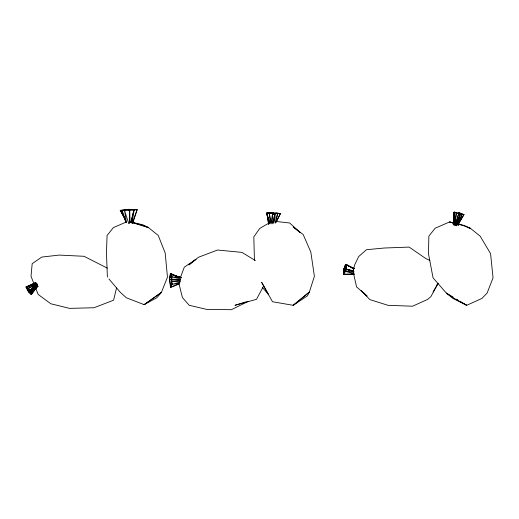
<?xml version="1.0" encoding="UTF-8"?>
<svg xmlns="http://www.w3.org/2000/svg" width="519" height="519" viewBox="0 0 519 519"><rect width="100%" height="100%" fill="white"/><g stroke="black" fill="none" stroke-linecap="round" stroke-linejoin="round"><path stroke-width="0.78" d="M129.296 223.605L129.646 210.461L137.198 209.514L132.76 223.241M274.434 218.979L274.499 217.422M271.988 223.942L272.507 213.744L274.973 213.562L275.2 223.196M273.558 214.379L273.734 212.887L273.584 214.321M344.227 269.932L343.584 273.643L345.446 271.165L345.933 269.621L346.595 265.183L345.446 264.904L343.688 269.822L345.673 270.127M458.063 225.408L460.269 214.159L455.546 225.72L458.608 213.906L456.279 213.186L454.826 225.506L458.608 213.906L460.269 214.159L456.473 225.849L459.97 214.645M454.891 224.636L456.279 213.186M172.243 284.263L170.589 286.657L169.687 279.456L170.394 274.304L172.126 276.848M271.262 223.092L272.507 213.744M273.604 223.001L274.888 213.757L272.507 223.164M273.597 223.118L274.973 213.562M346.218 269.569L346.121 270.178L343.688 269.822M131.923 223.3L134.129 209.968L131.125 222.567M458.634 214.353L458.913 212.868L464.012 214.503L458.056 224.558M275.849 222.606L277.607 213.62L280.429 213.601L276.199 221.976M458.66 214.431L458.913 212.868M132.605 223.228L133.286 220.153M131.086 222.606L133.902 210.234L130.749 222.69M454.878 221.081L455.241 219.505M454.923 221.36L455.293 219.784M116.541 287.954L113.59 300.203L94.043 307.741L69.552 308.377L50.817 303.764L38.166 294.442L35.59 287.902M276.419 218.064L277.607 213.62L274.259 213.698M354.542 268.686L345.466 264.411L343.474 270.263L343.993 270.367L343.357 274.272L353.867 274.181M354.406 274.123L343.357 274.272L345.505 271.424L346.199 269.192L353.932 271.469L345.914 269.134L346.822 264.742L353.458 268.965M458.18 225.428L462.066 214.243L458.614 213.834M132.455 222.67L137.198 209.514L128.576 209.384L121.122 210.338M180.353 277.762L184.297 267.168L196.013 259.26L188.884 264.924L198.492 257.242L217.526 250.022L241.945 252.383L255.374 260.577M459.964 219.342L462.066 214.243M276.231 221.892L280.429 213.601L276.264 212.959L266.915 212.803L266.604 213.315L269.497 223.78M273.695 212.978L267.545 212.868L267.285 213.296M170.589 286.657L171.834 284.049L171.315 279.319L171.491 275.284L170.77 275.498L170.394 274.304M263.289 286.631L256.496 299.32L234.964 305.308L246.129 301.87M438.179 283.218L430.88 296.647L427.591 299.444L412.534 306.216L387.998 305.308L369.794 299.58L361.185 290.51M437.822 283.867L433.06 291.931M458.018 224.429L464.012 214.503L461.839 214.139M436.764 285.197L437.64 283.841M36.213 287.578L31.315 294.591L28.701 292.067L25.95 286.994L35.649 282.537L36.667 283.802L28.136 288.629L30.277 291.704L37.634 285.087L37.303 284.367L36.849 283.815L28.136 288.629M37.355 286.332L31.315 294.591L29.83 291.659L38.361 286.203L30.64 293.092L35.058 288.538M132.118 209.592L128.842 209.293L120.22 210.448L125.436 219.466M133.104 210.221L136.205 209.566L135.096 209.481L133.818 210.37M170.238 285.547L172.036 283.595M30.537 285.385L25.95 286.994L27.111 287.072L29.531 290.426L29.979 291.341L29.512 291.289L30.958 294.091L28.688 291.892L29.628 290.874M36.849 283.815L29.648 290.426L37.303 284.367L30.277 291.704L29.83 291.659M170.394 284.47L172.016 283.043M31.03 290.646L37.634 285.087M31.64 286.391L32.872 285.521M31.847 286.391L33.696 285.087L34.124 285.742M267.81 223.721L259.721 228.444L253.823 236.865L254.427 260.33M28.688 291.892L27.89 290.679L29.804 289.771M27.89 290.679L29.7 289.758M248.393 301.299L231.351 309.707L206.562 309.363L189.188 305.282L182.416 297.562L178.984 283.802M177.939 284.062L170.569 287.377L169.525 279.52L170.362 273.416L179.548 277.457M125.806 222.229L113.414 227.588L107.07 235.47L106.46 252.98L107.388 277.146M179.263 283.977L170.569 287.377L171.997 284.38L171.575 274.616L170.816 274.843L170.362 273.416L178.277 277.003M36.667 283.802L27.111 287.072L36.213 283.192L26.592 287.059L35.649 282.537L35.889 283.504M343.76 272.06L346.154 271.294M180.119 282.044L171.997 284.38L179.769 283.082M353.984 273.578L345.505 271.424L351.363 270.704L353.64 271.002M180.288 280.688L171.795 281.259L180.657 281.207M277.334 213.562L279.54 213.549L275.913 212.991M28.104 290.705L26.261 287.364L27.241 287.422M180.735 279.417L171.471 279.235L180.203 280.143M269.633 213.406L266.604 213.315L270.165 223.092M345.505 271.424L353.958 272.144M270.646 223.034L269.419 213.445L272.559 213.692M181.352 277.873L171.795 276.938L180.651 278.924M276.127 221.457L289.686 223.001L300.066 232.454L293.345 227.063L303.206 234.594L310.816 252.026L314.391 276.316L309.363 292.041L307.482 295.791L293.216 305.308L272.501 301.747L261.654 282.323L268.693 294.792L262.465 287.481M125.241 210.656L120.22 210.448L123.58 214.587M125.909 222.197L122.127 210.338L124.592 210.746L129.711 210.403L130.068 222.599M458.945 212.985L454.131 212.063L453.217 224.124L454.131 212.063L454.203 215.294M351.052 273.753L354.036 274.363M353.601 270.71L345.914 269.134L353.491 271.34M460.71 213.212L458.472 212.835M456.402 213.153L454.229 212.433L454.008 225.194L454.248 212.732L454.761 224.61M132.715 222.404L142.939 224.831L148.479 227.588L158.25 235.47L165.185 252.98L167.462 277.146L161.403 292.424L156.809 297.77L144.159 304.64L126.344 297.77L120.421 292.424L108.951 278.982M169.687 279.456L171.575 279.91M453.431 222.885L449.584 221.957L435.11 228.256L428.869 236.139L428.454 253.648L433.034 277.814L446.353 293.092L452.964 298.438L466.698 305.308L481.911 298.438L487.114 293.092L493.05 277.814L490.578 253.648L480.172 236.139L470.318 228.256L464.207 225.499L458.05 224.007M453.353 222.936L449.584 221.957L452.652 222.891M458.634 224.318L463.162 225.499M173.794 275.634L180.489 277.412M131.009 222.119L140.818 224.831L148.479 227.588L132.546 222.69M26.261 287.364L28.227 287.915M181.429 277.574L171.575 274.616L180.495 277.328M467.243 227.322L469.546 228.023M26.832 287.416L28 287.773M463.876 225.778L470.318 228.256M343.876 268.602L345.628 269.329M429.914 260.467L425.788 258.533L409.128 247.089L384.19 248.024L366.408 249.73L358.694 256.535L354.73 264.748L353.056 271.346L356.553 286.877L367.024 296.018L363.521 292.71M354.529 268.738L346.076 264.593L349.469 266.565M107.362 268.161L84.046 256.295L59.192 255.082L41.741 257.074L32.184 263.678L31.023 276.27L33.878 283.536M345.466 264.411L347.49 265.553M453.132 297.166L446.353 293.092L454.255 298.438L466.698 305.308L459.918 301.241M456.525 299.204L457.881 300.014M267.545 212.868L268.693 213.731M170.089 276.549L171.828 278.093M344.927 266.565L346.29 268.051M170.77 275.498L171.958 277.049M120.862 210.844L124.352 217.13M345.446 264.904L346.614 267.013M122.127 210.338L122.828 211.648M345.933 265.047L346.588 266.422M120.473 210.15L125.858 221.49M128.764 223.637L124.592 210.746L126.48 222.761M454.605 212.213L454.709 212.777M269.523 223.747L266.792 213.082L268.667 224.403L266.915 212.803M269.419 213.445L270.671 222.969M128.576 209.384L128.693 210.753M179.327 281.285L179.412 282.505M309.363 292.041L293.216 305.308L309.363 292.041M161.403 292.424L144.159 304.64L161.403 292.424"/></g></svg>
